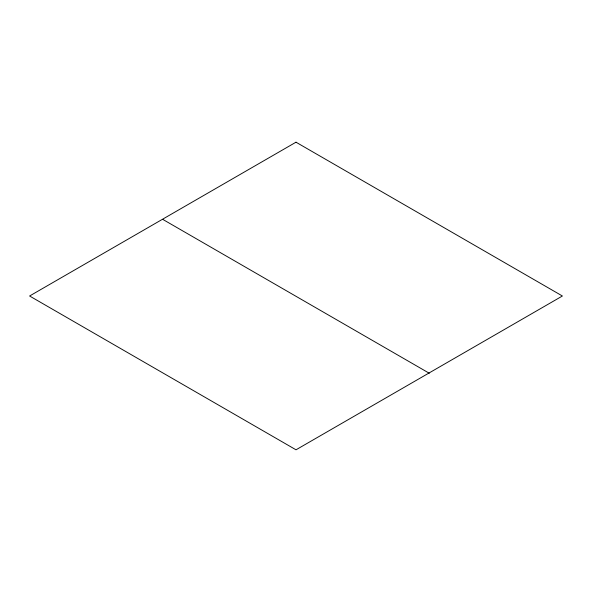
<?xml version="1.0" encoding="UTF-8"?>
<svg xmlns="http://www.w3.org/2000/svg" width="592" height="592" viewBox="0 0 592 592"><rect width="100%" height="100%" fill="white"/><g stroke="black" fill="none" stroke-linecap="round" stroke-linejoin="round"><path stroke-width="0.89" d="M162.881 219.447L429.289 373.256M295.993 142.198L29.6 296L296.007 449.802L562.4 296L295.993 142.198"/></g></svg>
